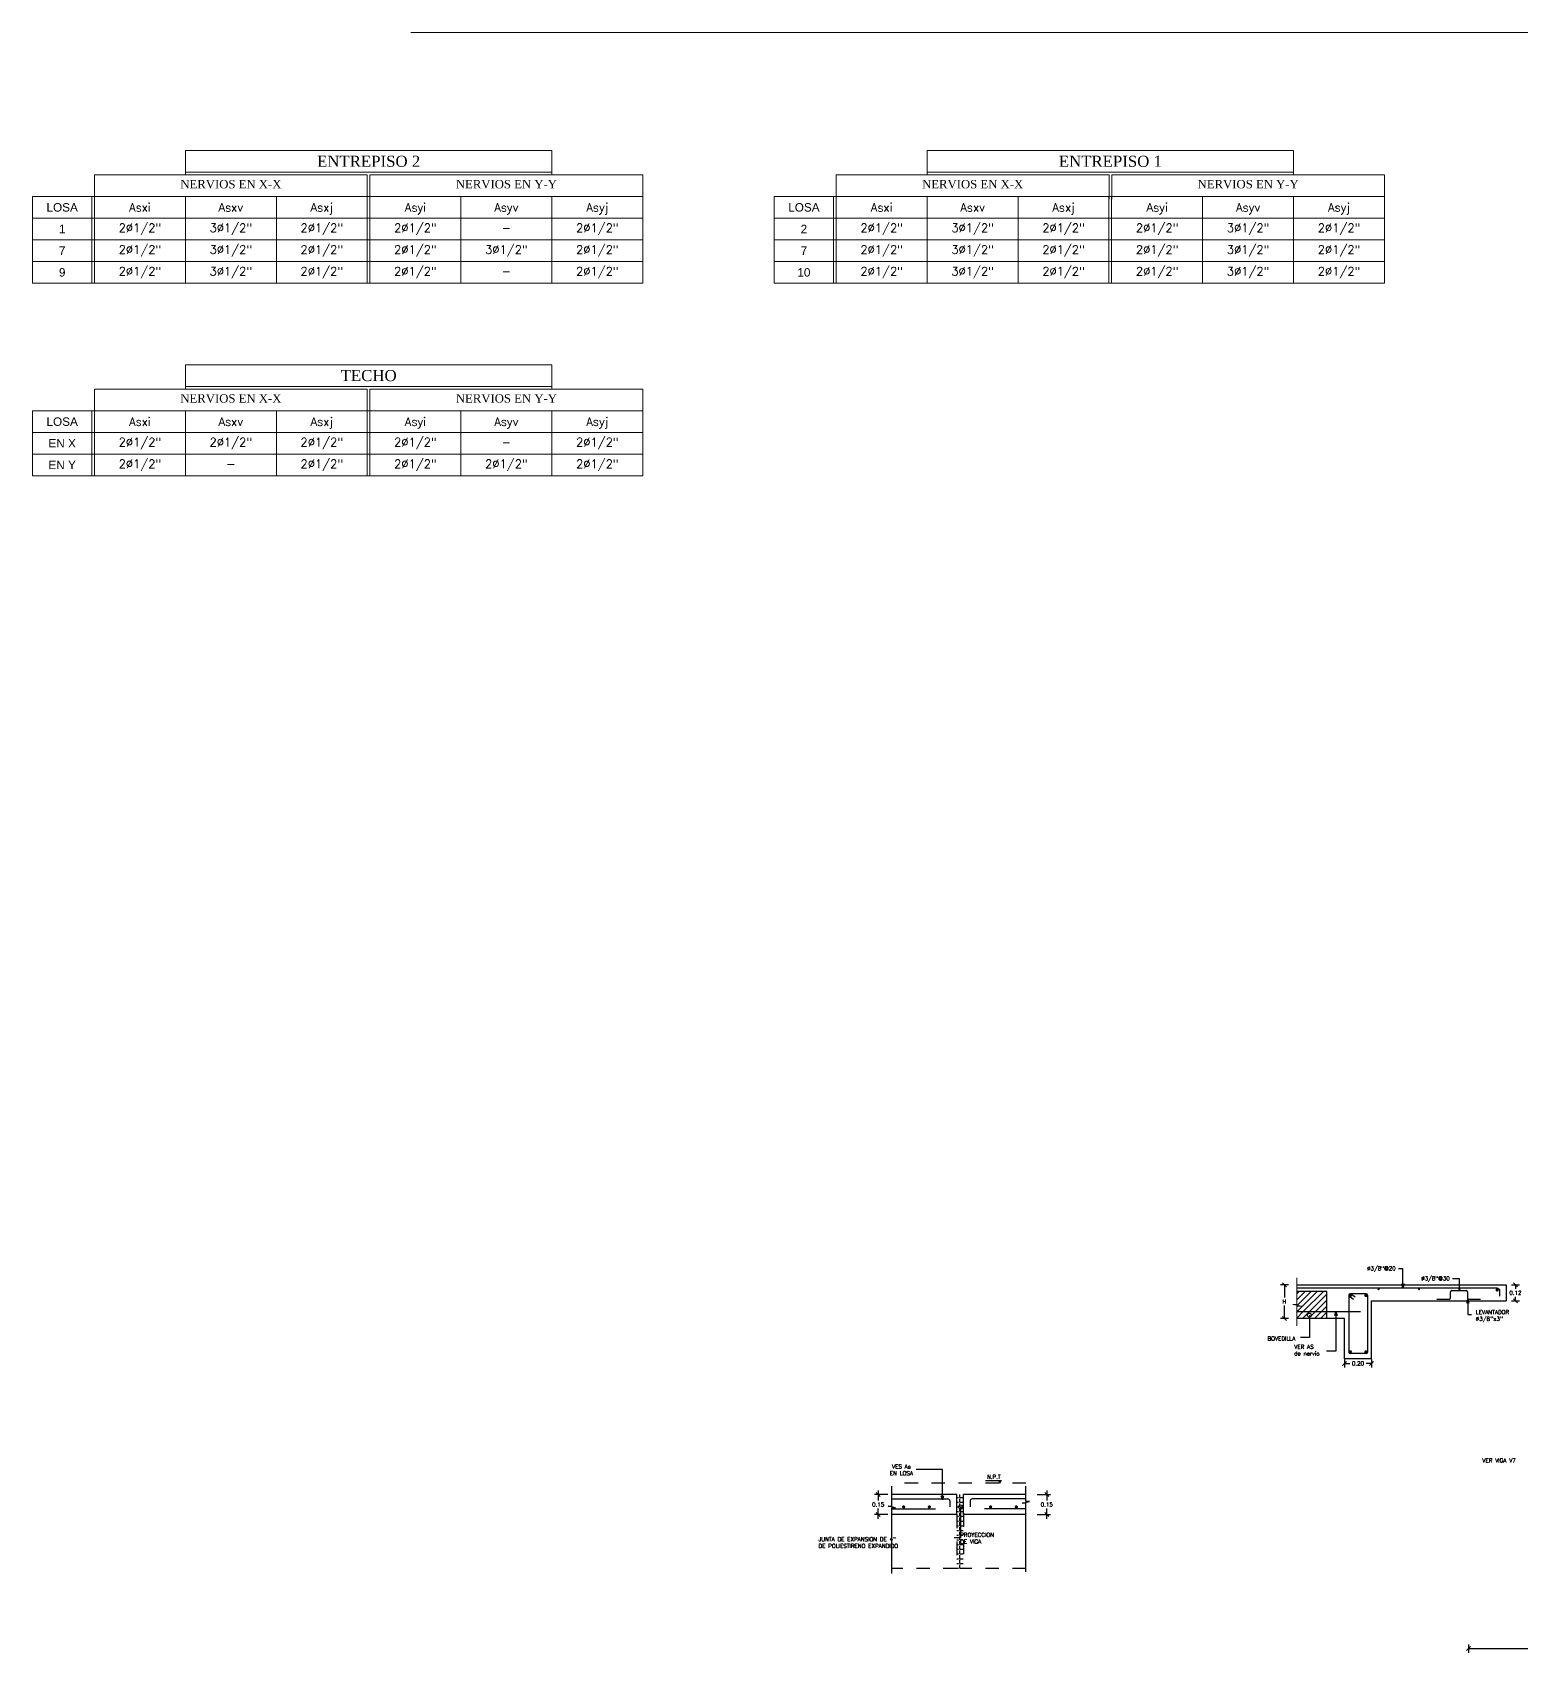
# Model space of a CAD drawing. Header units: metres. Extents: x -44 to 358, y -286 to 66.
# Drawn here: x 17.44 to 28.49, y 12.2 to 24.28 of the extents above; entities that cross this region are included whole.
import ezdxf
from ezdxf.enums import TextEntityAlignment as Align

# ---------------------------------------------------------------- set-up
doc = ezdxf.new("R2010")
doc.units = ezdxf.units.M
doc.header["$LTSCALE"] = 0.3
doc.header["$PDMODE"] = 3
for name, pattern in [('CONTINU', [0]), ('CONTINUA', [0]), ('HIDDEN', [9.525, 6.35, -3.175]), ('HIDDEN2', [4.7625, 3.175, -1.5875])]:
    doc.linetypes.add(name, pattern=pattern)
for name, color, linetype in [('ACERO', 5, 'Continuous'), ('BORDES', 7, 'Continuous'), ('BP', 3, 'Continuous'), ('DIMTEXTO', 4, 'Continuous'), ('GE-DIMTEXTO', 4, 'Continuous'), ('HATCH', 8, 'Continuous'), ('HATCH MUROS', 8, 'Continuous'), ('SECCION', 1, 'Continuous'), ('XREF1$0$MUROS', 1, 'Continuous')]:
    doc.layers.add(name, color=color, linetype=linetype)
doc.layers.add('DETALLES', color=7, linetype='Continuous', lineweight=20)
doc.layers.add('VIGAS', color=1, linetype='HIDDEN', lineweight=15)
doc.styles.add('Arial', font='arial.ttf')
doc.styles.add('RomanS', font='romans.shx')
doc.styles.add('SIMPLEX', font='simplex_.ttf', dxfattribs={"height": 0.2})
doc.styles.add('SMPLEX', font='simplex.shx')
doc.styles.add('TIMES', font='times.ttf')
doc.dimstyles.new('D-15', dxfattribs={"dimscale": 0.15, "dimtxt": 0.2, "dimasz": 0.2, "dimexe": 0.18, "dimexo": 0.2, "dimgap": 0.1, "dimtad": 0, "dimtih": 1, "dimtoh": 1, "dimzin": 0, "dimdsep": 46, "dimtxsty": 'SMPLEX', "dimblk": 'OBLIQUE', "dimcen": 0.09, "dimdle": 0.2, "dimclrd": 4, "dimclre": 4, "dimclrt": 4, "dimadec": 0, "dimazin": 0, "dimtfac": 1, "dimtofl": 0, "dimtmove": 0, "dimatfit": 3, "dimldrblk": 'OPEN30', "dimfxl": 1, "dimtolj": 1, "dimtzin": 0, "dimarcsym": 0})
doc.dimstyles.new('DIM-15', dxfattribs={"dimscale": 0.15, "dimtxt": 0.2, "dimasz": 0.2, "dimexe": 0.2, "dimexo": 0.1, "dimgap": 0.1, "dimtad": 0, "dimtih": 1, "dimtoh": 1, "dimzin": 0, "dimdsep": 46, "dimtxsty": 'RomanS', "dimblk1": 'OBLIQUE', "dimblk2": 'OBLIQUE', "dimsah": 1, "dimcen": 0.09, "dimclrd": 4, "dimclre": 4, "dimclrt": 4, "dimadec": 0, "dimazin": 0, "dimtfac": 1, "dimtofl": 0, "dimtmove": 1, "dimatfit": 3, "dimldrblk": 'OBLIQUE', "dimfxl": 0.2, "dimfxlon": 1, "dimtolj": 1, "dimtzin": 0, "dimarcsym": 0})

# ---------------------------------------------------------------- blocks, each defined once
blk = doc.blocks.new('A$C4D220A06')
at = {"layer": 'DETALLES', "color": 7}
blk.add_lwpolyline([(0.675, 0.161), (3.394, 0.161), (3.394, 0), (0.675, 0)], close=True, dxfattribs=at)
for points in [[(0.675, 0), (0.675, -0.02)], [(3.394, 0), (3.394, -0.02)]]:
    blk.add_lwpolyline(points, dxfattribs=at)
at = {"layer": 'DETALLES', "color": 4, "style": 'SIMPLEX'}
blk.add_attdef('X-X', text='', height=0.0625, dxfattribs=at).set_placement((2.034, 0.08), align=Align.MIDDLE_CENTER)
blk = doc.blocks.new('A$C28451B27')
at = {"layer": 'DETALLES'}
blk.add_line((0, 0.02), (0, 0), dxfattribs=at)
at = {"layer": 'DETALLES', "color": 7}
blk.add_line((2.024, 0.02), (2.024, 0), dxfattribs=at)
blk.add_lwpolyline([(0, 0.181), (2.024, 0.181), (2.024, 0.02), (0, 0.02)], close=True, dxfattribs=at)
at = {"layer": 'DETALLES', "color": 2, "style": 'SIMPLEX'}
blk.add_attdef('X-X', text='', height=0.0625, dxfattribs=at).set_placement((1.012, 0.08), align=Align.MIDDLE_CENTER)
blk = doc.blocks.new('A$C4A6222E8')
at = {"layer": 'DETALLES', "color": 7}
for points in [[(0, 0.161), (0.439, 0.161), (0.439, 0), (0, 0)], [(0.459, 0.161), (1.134, 0.161), (1.134, 0), (0.459, 0)], [(1.134, 0.161), (1.809, 0.161), (1.809, 0), (1.134, 0)], [(1.809, 0.161), (2.483, 0.161), (2.483, 0), (1.809, 0)], [(2.503, 0.161), (3.178, 0.161), (3.178, 0), (2.503, 0)], [(3.178, 0.161), (3.853, 0.161), (3.853, 0), (3.178, 0)], [(3.853, 0.161), (4.528, 0.161), (4.528, 0), (3.853, 0)]]:
    blk.add_lwpolyline(points, close=True, dxfattribs=at)
at = {"layer": 'DETALLES'}
blk.add_lwpolyline([(0, 0.161), (4.528, 0.161), (4.528, 0), (0, 0)], close=True, dxfattribs=at)
for tag, style, p in [('LOSA', 'Arial', (0.22, 0.08)), ('ASXI', 'SIMPLEX', (0.797, 0.08)), ('ASXV', 'SIMPLEX', (1.471, 0.08)), ('ASXJ', 'SIMPLEX', (2.146, 0.08)), ('ASYI', 'SIMPLEX', (2.841, 0.08)), ('ASYV', 'SIMPLEX', (3.516, 0.08)), ('ASYJ', 'SIMPLEX', (4.19, 0.08))]:
    blk.add_attdef(tag, text='', height=0.0625, dxfattribs=dict(at, style=style)).set_placement(p, align=Align.MIDDLE_CENTER)
blk = doc.blocks.new('_OBLIQUE')
at = {"color": 0, "linetype": 'ByBlock'}
blk.add_line((-0.5, -0.5), (0.5, 0.5), dxfattribs=at)
blk = doc.blocks.new('_Open30')
at = {"color": 0, "lineweight": -2}
for p, q in [((-1, 0.27), (0, 0)), ((0, 0), (-1, -0.27)), ((0, 0), (-1, 0))]:
    blk.add_line(p, q, dxfattribs=at)
blk = doc.blocks.new('*D386')
at = {"layer": 'DEFPOINTS', "color": 0, "linetype": 'Continuous', "transparency": 16777216}
for p in [(23.818, 13.437), (23.717, 13.287), (23.818, 13.287)]:
    blk.add_point(p, dxfattribs=at)
at = {"layer": 'DIMTEXTO', "color": 4, "linetype": 'Continuous', "lineweight": -2, "transparency": 16777216}
for p, q in [((23.788, 13.437), (23.69, 13.437)), ((23.717, 13.467), (23.717, 13.392)), ((23.717, 13.257), (23.717, 13.332)), ((23.788, 13.287), (23.69, 13.287))]:
    blk.add_line(p, q, dxfattribs=at)
at = {"layer": 'DIMTEXTO', "color": 4, "linetype": 'Continuous', "lineweight": -2, "transparency": 16777216, "xscale": 0.03, "yscale": 0.03, "zscale": 0.03}
for p, rotation in [((23.717, 13.437), 90), ((23.717, 13.287), 270)]:
    blk.add_blockref('_OBLIQUE', p, dxfattribs=dict(at, rotation=rotation))
at = {"layer": 'DIMTEXTO', "color": 4, "linetype": 'Continuous', "transparency": 16777216, "insert": (23.717, 13.362), "char_height": 0.03, "attachment_point": 5, "style": 'SMPLEX'}
blk.add_mtext('\\A1;0.15', dxfattribs=at)
blk = doc.blocks.new('*D387')
at = {"layer": 'DEFPOINTS', "color": 0, "linetype": 'Continuous', "transparency": 16777216}
for p in [(24.867, 13.437), (24.867, 13.287), (24.968, 13.287)]:
    blk.add_point(p, dxfattribs=at)
at = {"layer": 'DIMTEXTO', "color": 4, "linetype": 'Continuous', "lineweight": -2, "transparency": 16777216}
for p, q in [((24.897, 13.437), (24.995, 13.437)), ((24.968, 13.467), (24.968, 13.392)), ((24.968, 13.257), (24.968, 13.332)), ((24.897, 13.287), (24.995, 13.287))]:
    blk.add_line(p, q, dxfattribs=at)
at = {"layer": 'DIMTEXTO', "color": 4, "linetype": 'Continuous', "lineweight": -2, "transparency": 16777216, "xscale": 0.03, "yscale": 0.03, "zscale": 0.03}
for p, rotation in [((24.968, 13.437), 90), ((24.968, 13.287), 270)]:
    blk.add_blockref('_OBLIQUE', p, dxfattribs=dict(at, rotation=rotation))
at = {"layer": 'DIMTEXTO', "color": 4, "linetype": 'Continuous', "transparency": 16777216, "insert": (24.968, 13.362), "char_height": 0.03, "attachment_point": 5, "style": 'SMPLEX'}
blk.add_mtext('\\A1;0.15', dxfattribs=at)
blk = doc.blocks.new('*D419')
at = {"layer": 'DEFPOINTS', "color": 0, "transparency": 16777216}
for p in [(27.177, 14.494), (27.377, 14.494), (27.377, 14.408)]:
    blk.add_point(p, dxfattribs=at)
at = {"layer": 'DIMTEXTO', "color": 4, "lineweight": -2, "transparency": 16777216}
for p, q in [((27.177, 14.438), (27.177, 14.378)), ((27.177, 14.408), (27.217, 14.408)), ((27.377, 14.408), (27.338, 14.408)), ((27.377, 14.438), (27.377, 14.378))]:
    blk.add_line(p, q, dxfattribs=at)
at = {"layer": 'DIMTEXTO', "color": 4, "lineweight": -2, "transparency": 16777216, "xscale": 0.03, "yscale": 0.03, "zscale": 0.03, "rotation": 180}
blk.add_blockref('_OBLIQUE', (27.177, 14.408), dxfattribs=at)
at = {"layer": 'DIMTEXTO', "color": 4, "lineweight": -2, "transparency": 16777216, "xscale": 0.03, "yscale": 0.03, "zscale": 0.03}
blk.add_blockref('_OBLIQUE', (27.377, 14.408), dxfattribs=at)
at = {"layer": 'DIMTEXTO', "color": 4, "transparency": 16777216, "insert": (27.277, 14.408), "char_height": 0.03, "attachment_point": 5, "style": 'RomanS'}
blk.add_mtext('\\A1;0.20', dxfattribs=at)
blk = doc.blocks.new('*D420')
at = {"layer": 'DEFPOINTS', "color": 0, "linetype": 'Continuous', "transparency": 16777216}
for p in [(26.731, 14.992), (26.824, 14.992), (26.823, 14.742)]:
    blk.add_point(p, dxfattribs=at)
at = {"layer": 'DIMTEXTO', "color": 4, "linetype": 'Continuous', "lineweight": -2, "transparency": 16777216}
for p, q in [((26.761, 14.992), (26.701, 14.992)), ((26.731, 14.992), (26.731, 14.897)), ((26.761, 14.742), (26.701, 14.742)), ((26.731, 14.742), (26.731, 14.837))]:
    blk.add_line(p, q, dxfattribs=at)
at = {"layer": 'DIMTEXTO', "color": 4, "linetype": 'Continuous', "lineweight": -2, "transparency": 16777216, "xscale": 0.03, "yscale": 0.03, "zscale": 0.03}
for p, rotation in [((26.731, 14.992), 90), ((26.731, 14.742), 270)]:
    blk.add_blockref('_OBLIQUE', p, dxfattribs=dict(at, rotation=rotation))
at = {"layer": 'DIMTEXTO', "color": 4, "linetype": 'Continuous', "lineweight": 0, "transparency": 16777216, "insert": (26.731, 14.867), "char_height": 0.03, "attachment_point": 5, "style": 'RomanS'}
blk.add_mtext('\\A1;H', dxfattribs=at)
blk = doc.blocks.new('*U98')
at = {"layer": 'ACERO', "const_width": 0.008064}
blk.add_lwpolyline([(0.004032, 0, -1), (-0.004032, 0, -1)], format="xyb", close=True, dxfattribs=at)
blk = doc.blocks.new('*U99')
at = {"layer": 'HATCH MUROS', "color": 0, "linetype": 'ByBlock', "lineweight": -2}
for p in [(0, 0), (0.3, 0), (0.6, 0)]:
    blk.add_blockref('*U98', p, dxfattribs=at)
blk = doc.blocks.new('*D421')
at = {"layer": 'DEFPOINTS', "color": 0, "linetype": 'Continuous', "transparency": 16777216}
for p in [(28.377, 14.992), (28.445, 14.992), (28.377, 14.872)]:
    blk.add_point(p, dxfattribs=at)
at = {"layer": 'DIMTEXTO', "color": 4, "linetype": 'Continuous', "lineweight": -2, "transparency": 16777216}
for p, q in [((28.415, 14.992), (28.475, 14.992)), ((28.445, 14.992), (28.445, 14.962)), ((28.415, 14.872), (28.475, 14.872)), ((28.445, 14.872), (28.445, 14.902))]:
    blk.add_line(p, q, dxfattribs=at)
at = {"layer": 'DIMTEXTO', "color": 4, "linetype": 'Continuous', "lineweight": -2, "transparency": 16777216, "xscale": 0.03, "yscale": 0.03, "zscale": 0.03}
for p, rotation in [((28.445, 14.992), 90), ((28.445, 14.872), 270)]:
    blk.add_blockref('_OBLIQUE', p, dxfattribs=dict(at, rotation=rotation))
at = {"layer": 'DIMTEXTO', "color": 4, "linetype": 'Continuous', "lineweight": 0, "transparency": 16777216, "insert": (28.445, 14.932), "char_height": 0.03, "attachment_point": 5, "style": 'RomanS'}
blk.add_mtext('\\A1;0.12', dxfattribs=at)
blk = doc.blocks.new('*D621')
at = {"layer": 'DEFPOINTS', "color": 0, "linetype": 'Continuous', "transparency": 16777216}
for p in [(28.098, 12.346), (30.098, 12.339, 0.359), (28.098, 12.293)]:
    blk.add_point(p, dxfattribs=at)
at = {"layer": 'DIMTEXTO', "color": 4, "linetype": 'Continuous', "lineweight": -2, "transparency": 16777216}
for p, q in [((28.098, 12.323), (28.098, 12.263)), ((28.098, 12.293), (28.932, 12.293)), ((30.098, 12.293), (29.264, 12.293)), ((30.098, 12.275), (30.098, 12.263))]:
    blk.add_line(p, q, dxfattribs=at)
at = {"layer": 'DIMTEXTO', "color": 4, "linetype": 'Continuous', "lineweight": -2, "transparency": 16777216, "xscale": 0.03, "yscale": 0.03, "zscale": 0.03, "rotation": 180}
blk.add_blockref('_OBLIQUE', (28.098, 12.293), dxfattribs=at)
at = {"layer": 'DIMTEXTO', "color": 4, "linetype": 'Continuous', "lineweight": -2, "transparency": 16777216, "xscale": 0.03, "yscale": 0.03, "zscale": 0.03}
blk.add_blockref('_OBLIQUE', (30.098, 12.293), dxfattribs=at)
at = {"layer": 'DIMTEXTO', "color": 4, "linetype": 'Continuous', "lineweight": 0, "transparency": 16777216, "insert": (29.098, 12.293), "char_height": 0.03, "attachment_point": 5, "style": 'RomanS'}
blk.add_mtext('\\A1;(2.00 MAX\\P(VER PLANTA)', dxfattribs=at)

msp = doc.modelspace()

# ---------------------------------------------------------------- hatches: boundary and pattern name
at = {"layer": 'HATCH'}
msp.add_hatch(color=256, dxfattribs=at).paths.add_polyline_path([(24.6299827, 13.5394187), (24.6096238, 13.5394187), (24.6198032, 13.5193223)])
at = {"layer": 'HATCH MUROS'}
h = msp.add_hatch(dxfattribs=at)
h.set_pattern_fill('ANSI31', color=8, scale=0.01, style=0)
h.paths.add_polyline_path([(26.8241761, 14.9418365), (26.8241761, 14.8384996), (26.8577035, 14.8321667), (26.82264, 14.8321667), (26.82264, 14.7929942), (27.0465745, 14.7929942), (27.0465745, 14.8918365), (27.0465745, 14.9418365)])
h = msp.add_hatch(dxfattribs=at)
h.set_pattern_fill('ANSI31', color=8, scale=0.01, style=0)
h.paths.add_polyline_path([(27.0465745, 14.7929942), (26.82264, 14.7929942), (26.82264, 14.7418365), (27.0465745, 14.7418365)])
at = {"layer": 'HATCH MUROS', "lineweight": -3}
h = msp.add_hatch(dxfattribs=at)
h.set_pattern_fill('ANGLE', color=256, scale=0.005)
h.set_pattern_definition([(0, (-876.113012, -225.158566), (0, 0.034925), [0.0254, -0.009525]), (90, (-876.113012, -225.158566), (-0.034925, 2e-18), [0.0254, -0.009525])])
h.paths.add_polyline_path([(24.3005202, 13.4371647), (24.3505202, 13.4371647), (24.3505202, 12.8882236), (24.3005202, 12.8882236)])

# ---------------------------------------------------------------- linework, layer by layer
at = {"color": 8, "linetype": 'CONTINUA', "lineweight": 0, "ltscale": 5}
msp.add_line((29.75, 24.2796255), (20.25, 24.2796255), dxfattribs=at)
at = {"color": 4}
for p, q in [((24.5124096, 13.5394187), (24.6299827, 13.5394187)), ((24.6096238, 13.5394187), (24.6198032, 13.5193223)), ((24.6299827, 13.5394187), (24.6198032, 13.5193223))]:
    msp.add_line(p, q, dxfattribs=at)
at = {"layer": 'ACERO'}
for p, q in [((27.2081163, 14.9145636), (27.2081163, 14.491985)), ((27.2081163, 14.9095657), (27.2446092, 14.8851038)), ((27.337796, 14.9245636), (27.2181163, 14.9245636)), ((27.2237845, 14.9245636), (27.2558497, 14.9024498)), ((27.347796, 14.9145636), (27.347796, 14.491985)), ((27.337796, 14.481985), (27.2181163, 14.481985)), ((23.8177453, 13.4038706), (24.2339057, 13.4038706)), ((23.8177453, 13.3304589), (24.1426614, 13.3304589)), ((24.2489057, 13.3888706), (24.2489057, 13.3454589)), ((24.3993634, 13.3888706), (24.3993634, 13.3454589)), ((24.8129634, 13.4038706), (24.4143634, 13.4038706)), ((24.8129634, 13.3304589), (24.5056078, 13.3304589))]:
    msp.add_line(p, q, dxfattribs=at)
msp.add_lwpolyline([(26.8241761, 14.9679469), (28.307945, 14.9679469, -0.4142135624), (28.327945, 14.9479469), (28.327945, 14.9083513)], format="xyb", dxfattribs=at)
for points, const_width in [([(27.2261924, 14.9127929, -1), (27.2141924, 14.9127929, -1)], 0.012), ([(27.3420993, 14.9123493, -1), (27.3300993, 14.9123493, -1)], 0.012), ([(28.3158033, 14.9533418, -1), (28.3038033, 14.9533418, -1)], 0.012), ([(27.2260067, 14.4943261, -1), (27.2140067, 14.4943261, -1)], 0.012), ([(27.3424242, 14.494018, -1), (27.3304242, 14.494018, -1)], 0.012), ([(23.9003525, 13.3444213, 1), (23.9120525, 13.3444213, 1)], 0.0117), ([(24.0909895, 13.3444213, 1), (24.1026895, 13.3444213, 1)], 0.0117), ([(24.5572796, 13.3444213, -1), (24.5455796, 13.3444213, -1)], 0.0117), ([(24.7479167, 13.3444213, -1), (24.7362167, 13.3444213, -1)], 0.0117)]:
    msp.add_lwpolyline(points, format="xyb", close=True, dxfattribs=dict(at, const_width=const_width))
at = {"layer": 'ACERO', "color": 2, "linetype": 'HIDDEN'}
msp.add_lwpolyline([(27.8624277, 14.8862397), (27.9542234, 14.8862397, 0.4142135624), (27.9642234, 14.8962397), (27.9642234, 14.9392799, -0.4142135624), (27.9742234, 14.9492799), (28.0791889, 14.9492799, -0.4142135624), (28.0891889, 14.9392799), (28.0891889, 14.8962397, 0.4142135624), (28.0991889, 14.8862397), (28.1872816, 14.8862397)], format="xyb", dxfattribs=at)
at = {"layer": 'ACERO'}
msp.add_lwpolyline([(26.82264, 14.7929942), (27.2961009, 14.7929942)], dxfattribs=at)
for centre, radius, start, end in [((27.2181163, 14.9145636), 0.01, 90, 180), ((27.337796, 14.9145636), 0.01, 0, 90), ((27.2181163, 14.491985), 0.01, 180, 270), ((27.337796, 14.491985), 0.01, 270, 0), ((24.2339057, 13.3888706), 0.015, 0, 90), ((24.4143634, 13.3888706), 0.015, 90, 180)]:
    msp.add_arc(centre, radius, start, end, dxfattribs=at)
at = {"layer": 'BORDES', "color": 1}
for p, q in [((24.3005202, 13.4371647), (23.8177453, 13.4371647)), ((24.3005202, 13.2871647), (24.3005202, 13.4371647)), ((24.8129634, 13.4371647), (24.3505202, 13.4371647)), ((24.3505202, 13.2871647), (24.3505202, 13.4371647)), ((24.3005202, 13.2871647), (23.8177453, 13.2871647)), ((24.8129634, 13.2871647), (24.3505202, 13.2871647))]:
    msp.add_line(p, q, dxfattribs=at)
at = {"layer": 'BP'}
for points in [[(23.8177453, 12.8512752), (23.8177453, 13.3373095), (23.8452568, 13.3373095), (23.7919899, 13.3507925), (23.8177453, 13.3507925), (23.8177453, 13.4987116)], [(23.8177453, 12.8512752), (23.8177453, 13.3373095), (23.8452568, 13.3373095), (23.7919899, 13.3507925), (23.8177453, 13.3507925), (23.8177453, 13.4987116)], [(24.8129634, 12.86371), (24.8129634, 13.371476), (24.7854519, 13.371476), (24.8387188, 13.3849589), (24.8129634, 13.3849589), (24.8129634, 13.4987116)], [(24.8129634, 12.86371), (24.8129634, 13.371476), (24.7854519, 13.371476), (24.8387188, 13.3849589), (24.8129634, 13.3849589), (24.8129634, 13.4987116)]]:
    msp.add_lwpolyline(points, dxfattribs=at)
at = {"layer": 'DIMTEXTO'}
msp.add_lwpolyline([(28.0299345, 14.9679469), (28.0299345, 15.0367535), (27.9786345, 15.0367535)], dxfattribs=at)
at = {"layer": 'HATCH MUROS', "color": 8}
for p, q in [((27.0465745, 14.9418365), (26.8241761, 14.9418365)), ((27.0465745, 14.8918365), (27.0465745, 14.9418365)), ((27.0465745, 14.7418365), (27.0465745, 14.8918365))]:
    msp.add_line(p, q, dxfattribs=at)
at = {"layer": 'SECCION', "color": 1, "linetype": 'CONTINU', "ltscale": 0.025}
for p, q in [((26.8241761, 14.9918549), (28.377491, 14.9918549)), ((28.377491, 14.9918549), (28.377491, 14.8718549)), ((27.377491, 14.8718549), (28.377491, 14.8718549)), ((27.377491, 14.4418549), (27.377491, 14.8718549)), ((27.177491, 14.7418365), (26.82264, 14.7418365)), ((27.177491, 14.4418549), (27.177491, 14.7418365)), ((27.377491, 14.4418549), (27.177491, 14.4418549))]:
    msp.add_line(p, q, dxfattribs=at)
at = {"layer": 'VIGAS', "color": 3, "linetype": 'Continuous'}
msp.add_lwpolyline([(26.8241761, 15.0435375), (26.8241761, 14.8444474), (26.7926878, 14.8444474), (26.8577035, 14.8321667), (26.82264, 14.8321667), (26.82264, 14.6871548)], dxfattribs=at)
at = {"layer": 'XREF1$0$MUROS', "color": 8, "linetype": 'HIDDEN2', "ltscale": 0.001}
for p, q in [((24.8129634, 13.5193223), (23.8177453, 13.5193223)), ((24.3505202, 13.2971647), (24.3505202, 12.8971647)), ((24.3005202, 13.2871647), (24.3005202, 12.8871647)), ((24.3005202, 12.8871647), (23.8177453, 12.8871647)), ((24.8129634, 12.8871647), (24.3505202, 12.8871647))]:
    msp.add_line(p, q, dxfattribs=at)

# ---------------------------------------------------------------- block references
at = {"layer": 'DETALLES'}
ref = msp.add_blockref('A$C28451B27', (19.9467367, 23.0436493), dxfattribs=at)
ref.add_attrib('X-X', 'NERVIOS EN Y-Y', dxfattribs={"layer": 'GE-DIMTEXTO', "height": 0.0625, "rotation": 360, "style": 'TIMES'}).set_placement((20.9588541, 23.1241365), align=Align.CENTER)
ref = msp.add_blockref('A$C28451B27', (25.4500465, 23.0436493), dxfattribs=at)
ref.add_attrib('X-X', 'NERVIOS EN Y-Y', dxfattribs={"layer": 'GE-DIMTEXTO', "height": 0.0625, "rotation": 360, "style": 'TIMES'}).set_placement((26.4621639, 23.1241365), align=Align.CENTER)
ref = msp.add_blockref('A$C28451B27', (19.9467367, 21.4544264), dxfattribs=at)
ref.add_attrib('X-X', 'NERVIOS EN Y-Y', dxfattribs={"layer": 'GE-DIMTEXTO', "height": 0.0625, "rotation": 360, "style": 'TIMES'}).set_placement((20.9588541, 21.5349136), align=Align.CENTER)
at = {"layer": 'DIMTEXTO'}
ref = msp.add_blockref('A$C4D220A06', (17.9025008, 23.2446238), dxfattribs=at)
ref.add_attrib('X-X', 'ENTREPISO 2', dxfattribs={"layer": 'ACERO', "color": 0, "height": 0.0825, "rotation": 360, "style": 'TIMES'}).set_placement((19.9367364, 23.3251112), align=Align.MIDDLE_CENTER)
ref = msp.add_blockref('A$C4D220A06', (23.4058106, 23.2446238), dxfattribs=at)
ref.add_attrib('X-X', 'ENTREPISO 1', dxfattribs={"layer": 'ACERO', "color": 0, "height": 0.0825, "rotation": 360, "style": 'TIMES'}).set_placement((25.4400463, 23.3251112), align=Align.MIDDLE_CENTER)
ref = msp.add_blockref('A$C28451B27', (17.9025011, 23.0436493), dxfattribs=at)
ref.add_attrib('X-X', 'NERVIOS EN X-X', dxfattribs={"layer": 'GE-DIMTEXTO', "height": 0.0625, "rotation": 360, "style": 'TIMES'}).set_placement((18.9146185, 23.1241365), align=Align.CENTER)
ref = msp.add_blockref('A$C28451B27', (23.405811, 23.0436493), dxfattribs=at)
ref.add_attrib('X-X', 'NERVIOS EN X-X', dxfattribs={"layer": 'GE-DIMTEXTO', "height": 0.0625, "rotation": 360, "style": 'TIMES'}).set_placement((24.4179284, 23.1241365), align=Align.CENTER)
ref = msp.add_blockref('A$C4A6222E8', (17.4432576, 22.9026743), dxfattribs=at)
ref.add_attrib('LOSA', 'LOSA', dxfattribs={"layer": 'GE-DIMTEXTO', "height": 0.0625, "rotation": 360, "style": 'Arial'}).set_placement((17.6628791, 22.9831618), align=Align.MIDDLE_CENTER)
ref.add_attrib('ASXI', 'Asxi', dxfattribs={"layer": 'GE-DIMTEXTO', "height": 0.0625, "rotation": 360, "style": 'SIMPLEX'}).set_placement((18.2398734, 22.9831618), align=Align.MIDDLE_CENTER)
ref.add_attrib('ASXV', 'Asxv', dxfattribs={"layer": 'GE-DIMTEXTO', "height": 0.0625, "rotation": 360, "style": 'SIMPLEX'}).set_placement((18.9146185, 22.9831618), align=Align.MIDDLE_CENTER)
ref.add_attrib('ASXJ', 'Asxj', dxfattribs={"layer": 'GE-DIMTEXTO', "height": 0.0625, "rotation": 360, "style": 'SIMPLEX'}).set_placement((19.5893637, 22.9831618), align=Align.MIDDLE_CENTER)
ref.add_attrib('ASYI', 'Asyi', dxfattribs={"layer": 'GE-DIMTEXTO', "height": 0.0625, "rotation": 360, "style": 'SIMPLEX'}).set_placement((20.2841089, 22.9831618), align=Align.MIDDLE_CENTER)
ref.add_attrib('ASYV', 'Asyv', dxfattribs={"layer": 'GE-DIMTEXTO', "height": 0.0625, "rotation": 360, "style": 'SIMPLEX'}).set_placement((20.9588541, 22.9831618), align=Align.MIDDLE_CENTER)
ref.add_attrib('ASYJ', 'Asyj', dxfattribs={"layer": 'GE-DIMTEXTO', "height": 0.0625, "rotation": 360, "style": 'SIMPLEX'}).set_placement((21.6335992, 22.9831618), align=Align.MIDDLE_CENTER)
ref = msp.add_blockref('A$C4A6222E8', (22.9465675, 22.9026743), dxfattribs=at)
ref.add_attrib('LOSA', 'LOSA', dxfattribs={"layer": 'GE-DIMTEXTO', "height": 0.0625, "rotation": 360, "style": 'Arial'}).set_placement((23.166189, 22.9831618), align=Align.MIDDLE_CENTER)
ref.add_attrib('ASXI', 'Asxi', dxfattribs={"layer": 'GE-DIMTEXTO', "height": 0.0625, "rotation": 360, "style": 'SIMPLEX'}).set_placement((23.7431832, 22.9831618), align=Align.MIDDLE_CENTER)
ref.add_attrib('ASXV', 'Asxv', dxfattribs={"layer": 'GE-DIMTEXTO', "height": 0.0625, "rotation": 360, "style": 'SIMPLEX'}).set_placement((24.4179284, 22.9831618), align=Align.MIDDLE_CENTER)
ref.add_attrib('ASXJ', 'Asxj', dxfattribs={"layer": 'GE-DIMTEXTO', "height": 0.0625, "rotation": 360, "style": 'SIMPLEX'}).set_placement((25.0926736, 22.9831618), align=Align.MIDDLE_CENTER)
ref.add_attrib('ASYI', 'Asyi', dxfattribs={"layer": 'GE-DIMTEXTO', "height": 0.0625, "rotation": 360, "style": 'SIMPLEX'}).set_placement((25.7874188, 22.9831618), align=Align.MIDDLE_CENTER)
ref.add_attrib('ASYV', 'Asyv', dxfattribs={"layer": 'GE-DIMTEXTO', "height": 0.0625, "rotation": 360, "style": 'SIMPLEX'}).set_placement((26.4621639, 22.9831618), align=Align.MIDDLE_CENTER)
ref.add_attrib('ASYJ', 'Asyj', dxfattribs={"layer": 'GE-DIMTEXTO', "height": 0.0625, "rotation": 360, "style": 'SIMPLEX'}).set_placement((27.1369091, 22.9831618), align=Align.MIDDLE_CENTER)
ref = msp.add_blockref('A$C4A6222E8', (17.4432574, 22.9026745), dxfattribs=dict(at, xscale=-1, rotation=180))
ref.add_attrib('LOSA', '1', dxfattribs={"layer": 'GE-DIMTEXTO', "height": 0.0625, "rotation": 360, "style": 'Arial'}).set_placement((17.6628789, 22.8230396), align=Align.MIDDLE_CENTER)
ref.add_attrib('ASXI', '2%%C1/2"', dxfattribs={"layer": 'GE-DIMTEXTO', "height": 0.0625, "rotation": 360, "style": 'SIMPLEX'}).set_placement((18.2398732, 22.8311155), align=Align.MIDDLE_CENTER)
ref.add_attrib('ASXV', '3%%C1/2"', dxfattribs={"layer": 'GE-DIMTEXTO', "height": 0.0625, "rotation": 360, "style": 'SIMPLEX'}).set_placement((18.9146184, 22.8311155), align=Align.MIDDLE_CENTER)
ref.add_attrib('ASXJ', '2%%C1/2"', dxfattribs={"layer": 'GE-DIMTEXTO', "height": 0.0625, "rotation": 360, "style": 'SIMPLEX'}).set_placement((19.5893636, 22.8311155), align=Align.MIDDLE_CENTER)
ref.add_attrib('ASYI', '2%%C1/2"', dxfattribs={"layer": 'GE-DIMTEXTO', "height": 0.0625, "rotation": 360, "style": 'SIMPLEX'}).set_placement((20.2841087, 22.8311155), align=Align.MIDDLE_CENTER)
ref.add_attrib('ASYV', '-', dxfattribs={"layer": 'GE-DIMTEXTO', "height": 0.0625, "rotation": 360, "style": 'SIMPLEX'}).set_placement((20.9588539, 22.8311155), align=Align.MIDDLE_CENTER)
ref.add_attrib('ASYJ', '2%%C1/2"', dxfattribs={"layer": 'GE-DIMTEXTO', "height": 0.0625, "rotation": 360, "style": 'SIMPLEX'}).set_placement((21.6335991, 22.8311155), align=Align.MIDDLE_CENTER)
ref = msp.add_blockref('A$C4A6222E8', (22.9465676, 22.9026747), dxfattribs=dict(at, xscale=-1, rotation=180))
ref.add_attrib('LOSA', '2', dxfattribs={"layer": 'GE-DIMTEXTO', "height": 0.0625, "rotation": 360, "style": 'Arial'}).set_placement((23.1661891, 22.8230398), align=Align.MIDDLE_CENTER)
ref.add_attrib('ASXI', '2%%C1/2"', dxfattribs={"layer": 'GE-DIMTEXTO', "height": 0.0625, "rotation": 360, "style": 'SIMPLEX'}).set_placement((23.7431834, 22.8311157), align=Align.MIDDLE_CENTER)
ref.add_attrib('ASXV', '3%%C1/2"', dxfattribs={"layer": 'GE-DIMTEXTO', "height": 0.0625, "rotation": 360, "style": 'SIMPLEX'}).set_placement((24.4179286, 22.8311157), align=Align.MIDDLE_CENTER)
ref.add_attrib('ASXJ', '2%%C1/2"', dxfattribs={"layer": 'GE-DIMTEXTO', "height": 0.0625, "rotation": 360, "style": 'SIMPLEX'}).set_placement((25.0926737, 22.8311157), align=Align.MIDDLE_CENTER)
ref.add_attrib('ASYI', '2%%C1/2"', dxfattribs={"layer": 'GE-DIMTEXTO', "height": 0.0625, "rotation": 360, "style": 'SIMPLEX'}).set_placement((25.7874189, 22.8311157), align=Align.MIDDLE_CENTER)
ref.add_attrib('ASYV', '3%%C1/2"', dxfattribs={"layer": 'GE-DIMTEXTO', "height": 0.0625, "rotation": 360, "style": 'SIMPLEX'}).set_placement((26.4621641, 22.8311157), align=Align.MIDDLE_CENTER)
ref.add_attrib('ASYJ', '2%%C1/2"', dxfattribs={"layer": 'GE-DIMTEXTO', "height": 0.0625, "rotation": 360, "style": 'SIMPLEX'}).set_placement((27.1369093, 22.8311157), align=Align.MIDDLE_CENTER)
ref = msp.add_blockref('A$C4A6222E8', (17.4432574, 22.7416996), dxfattribs=dict(at, xscale=-1, rotation=180))
ref.add_attrib('LOSA', '7', dxfattribs={"layer": 'GE-DIMTEXTO', "height": 0.0625, "rotation": 360, "style": 'Arial'}).set_placement((17.6628789, 22.6620647), align=Align.MIDDLE_CENTER)
ref.add_attrib('ASXI', '2%%C1/2"', dxfattribs={"layer": 'GE-DIMTEXTO', "height": 0.0625, "rotation": 360, "style": 'SIMPLEX'}).set_placement((18.2398732, 22.6701406), align=Align.MIDDLE_CENTER)
ref.add_attrib('ASXV', '3%%C1/2"', dxfattribs={"layer": 'GE-DIMTEXTO', "height": 0.0625, "rotation": 360, "style": 'SIMPLEX'}).set_placement((18.9146184, 22.6701406), align=Align.MIDDLE_CENTER)
ref.add_attrib('ASXJ', '2%%C1/2"', dxfattribs={"layer": 'GE-DIMTEXTO', "height": 0.0625, "rotation": 360, "style": 'SIMPLEX'}).set_placement((19.5893636, 22.6701406), align=Align.MIDDLE_CENTER)
ref.add_attrib('ASYI', '2%%C1/2"', dxfattribs={"layer": 'GE-DIMTEXTO', "height": 0.0625, "rotation": 360, "style": 'SIMPLEX'}).set_placement((20.2841087, 22.6701406), align=Align.MIDDLE_CENTER)
ref.add_attrib('ASYV', '3%%C1/2"', dxfattribs={"layer": 'GE-DIMTEXTO', "height": 0.0625, "rotation": 360, "style": 'SIMPLEX'}).set_placement((20.9588539, 22.6701406), align=Align.MIDDLE_CENTER)
ref.add_attrib('ASYJ', '2%%C1/2"', dxfattribs={"layer": 'GE-DIMTEXTO', "height": 0.0625, "rotation": 360, "style": 'SIMPLEX'}).set_placement((21.6335991, 22.6701406), align=Align.MIDDLE_CENTER)
ref = msp.add_blockref('A$C4A6222E8', (22.9465676, 22.7416998), dxfattribs=dict(at, xscale=-1, rotation=180))
ref.add_attrib('LOSA', '7', dxfattribs={"layer": 'GE-DIMTEXTO', "height": 0.0625, "rotation": 360, "style": 'Arial'}).set_placement((23.1661891, 22.6620649), align=Align.MIDDLE_CENTER)
ref.add_attrib('ASXI', '2%%C1/2"', dxfattribs={"layer": 'GE-DIMTEXTO', "height": 0.0625, "rotation": 360, "style": 'SIMPLEX'}).set_placement((23.7431834, 22.6701408), align=Align.MIDDLE_CENTER)
ref.add_attrib('ASXV', '3%%C1/2"', dxfattribs={"layer": 'GE-DIMTEXTO', "height": 0.0625, "rotation": 360, "style": 'SIMPLEX'}).set_placement((24.4179286, 22.6701408), align=Align.MIDDLE_CENTER)
ref.add_attrib('ASXJ', '2%%C1/2"', dxfattribs={"layer": 'GE-DIMTEXTO', "height": 0.0625, "rotation": 360, "style": 'SIMPLEX'}).set_placement((25.0926737, 22.6701408), align=Align.MIDDLE_CENTER)
ref.add_attrib('ASYI', '2%%C1/2"', dxfattribs={"layer": 'GE-DIMTEXTO', "height": 0.0625, "rotation": 360, "style": 'SIMPLEX'}).set_placement((25.7874189, 22.6701408), align=Align.MIDDLE_CENTER)
ref.add_attrib('ASYV', '3%%C1/2"', dxfattribs={"layer": 'GE-DIMTEXTO', "height": 0.0625, "rotation": 360, "style": 'SIMPLEX'}).set_placement((26.4621641, 22.6701408), align=Align.MIDDLE_CENTER)
ref.add_attrib('ASYJ', '2%%C1/2"', dxfattribs={"layer": 'GE-DIMTEXTO', "height": 0.0625, "rotation": 360, "style": 'SIMPLEX'}).set_placement((27.1369093, 22.6701408), align=Align.MIDDLE_CENTER)
ref = msp.add_blockref('A$C4A6222E8', (17.4432574, 22.5807247), dxfattribs=dict(at, xscale=-1, rotation=180))
ref.add_attrib('LOSA', '9', dxfattribs={"layer": 'GE-DIMTEXTO', "height": 0.0625, "rotation": 360, "style": 'Arial'}).set_placement((17.6628789, 22.5010898), align=Align.MIDDLE_CENTER)
ref.add_attrib('ASXI', '2%%C1/2"', dxfattribs={"layer": 'GE-DIMTEXTO', "height": 0.0625, "rotation": 360, "style": 'SIMPLEX'}).set_placement((18.2398732, 22.5091657), align=Align.MIDDLE_CENTER)
ref.add_attrib('ASXV', '3%%C1/2"', dxfattribs={"layer": 'GE-DIMTEXTO', "height": 0.0625, "rotation": 360, "style": 'SIMPLEX'}).set_placement((18.9146184, 22.5091657), align=Align.MIDDLE_CENTER)
ref.add_attrib('ASXJ', '2%%C1/2"', dxfattribs={"layer": 'GE-DIMTEXTO', "height": 0.0625, "rotation": 360, "style": 'SIMPLEX'}).set_placement((19.5893636, 22.5091657), align=Align.MIDDLE_CENTER)
ref.add_attrib('ASYI', '2%%C1/2"', dxfattribs={"layer": 'GE-DIMTEXTO', "height": 0.0625, "rotation": 360, "style": 'SIMPLEX'}).set_placement((20.2841087, 22.5091657), align=Align.MIDDLE_CENTER)
ref.add_attrib('ASYV', '-', dxfattribs={"layer": 'GE-DIMTEXTO', "height": 0.0625, "rotation": 360, "style": 'SIMPLEX'}).set_placement((20.9588539, 22.5091657), align=Align.MIDDLE_CENTER)
ref.add_attrib('ASYJ', '2%%C1/2"', dxfattribs={"layer": 'GE-DIMTEXTO', "height": 0.0625, "rotation": 360, "style": 'SIMPLEX'}).set_placement((21.6335991, 22.5091657), align=Align.MIDDLE_CENTER)
ref = msp.add_blockref('A$C4A6222E8', (22.9465676, 22.5807251), dxfattribs=dict(at, xscale=-1, rotation=180))
ref.add_attrib('LOSA', '10', dxfattribs={"layer": 'GE-DIMTEXTO', "height": 0.0625, "rotation": 360, "style": 'Arial'}).set_placement((23.1661891, 22.5010903), align=Align.MIDDLE_CENTER)
ref.add_attrib('ASXI', '2%%C1/2"', dxfattribs={"layer": 'GE-DIMTEXTO', "height": 0.0625, "rotation": 360, "style": 'SIMPLEX'}).set_placement((23.7431834, 22.5091662), align=Align.MIDDLE_CENTER)
ref.add_attrib('ASXV', '3%%C1/2"', dxfattribs={"layer": 'GE-DIMTEXTO', "height": 0.0625, "rotation": 360, "style": 'SIMPLEX'}).set_placement((24.4179286, 22.5091662), align=Align.MIDDLE_CENTER)
ref.add_attrib('ASXJ', '2%%C1/2"', dxfattribs={"layer": 'GE-DIMTEXTO', "height": 0.0625, "rotation": 360, "style": 'SIMPLEX'}).set_placement((25.0926737, 22.5091662), align=Align.MIDDLE_CENTER)
ref.add_attrib('ASYI', '2%%C1/2"', dxfattribs={"layer": 'GE-DIMTEXTO', "height": 0.0625, "rotation": 360, "style": 'SIMPLEX'}).set_placement((25.7874189, 22.5091662), align=Align.MIDDLE_CENTER)
ref.add_attrib('ASYV', '3%%C1/2"', dxfattribs={"layer": 'GE-DIMTEXTO', "height": 0.0625, "rotation": 360, "style": 'SIMPLEX'}).set_placement((26.4621641, 22.5091662), align=Align.MIDDLE_CENTER)
ref.add_attrib('ASYJ', '2%%C1/2"', dxfattribs={"layer": 'GE-DIMTEXTO', "height": 0.0625, "rotation": 360, "style": 'SIMPLEX'}).set_placement((27.1369093, 22.5091662), align=Align.MIDDLE_CENTER)
ref = msp.add_blockref('A$C4D220A06', (17.9025008, 21.6554009), dxfattribs=at)
ref.add_attrib('X-X', 'TECHO', dxfattribs={"layer": 'ACERO', "color": 0, "height": 0.0825, "rotation": 360, "style": 'TIMES'}).set_placement((19.9367364, 21.7358883), align=Align.MIDDLE_CENTER)
ref = msp.add_blockref('A$C28451B27', (17.9025011, 21.4544264), dxfattribs=at)
ref.add_attrib('X-X', 'NERVIOS EN X-X', dxfattribs={"layer": 'GE-DIMTEXTO', "height": 0.0625, "rotation": 360, "style": 'TIMES'}).set_placement((18.9146185, 21.5349136), align=Align.CENTER)
ref = msp.add_blockref('A$C4A6222E8', (17.4432576, 21.3134514), dxfattribs=at)
ref.add_attrib('LOSA', 'LOSA', dxfattribs={"layer": 'GE-DIMTEXTO', "height": 0.0625, "rotation": 360, "style": 'Arial'}).set_placement((17.6628791, 21.3939389), align=Align.MIDDLE_CENTER)
ref.add_attrib('ASXI', 'Asxi', dxfattribs={"layer": 'GE-DIMTEXTO', "height": 0.0625, "rotation": 360, "style": 'SIMPLEX'}).set_placement((18.2398734, 21.3939389), align=Align.MIDDLE_CENTER)
ref.add_attrib('ASXV', 'Asxv', dxfattribs={"layer": 'GE-DIMTEXTO', "height": 0.0625, "rotation": 360, "style": 'SIMPLEX'}).set_placement((18.9146185, 21.3939389), align=Align.MIDDLE_CENTER)
ref.add_attrib('ASXJ', 'Asxj', dxfattribs={"layer": 'GE-DIMTEXTO', "height": 0.0625, "rotation": 360, "style": 'SIMPLEX'}).set_placement((19.5893637, 21.3939389), align=Align.MIDDLE_CENTER)
ref.add_attrib('ASYI', 'Asyi', dxfattribs={"layer": 'GE-DIMTEXTO', "height": 0.0625, "rotation": 360, "style": 'SIMPLEX'}).set_placement((20.2841089, 21.3939389), align=Align.MIDDLE_CENTER)
ref.add_attrib('ASYV', 'Asyv', dxfattribs={"layer": 'GE-DIMTEXTO', "height": 0.0625, "rotation": 360, "style": 'SIMPLEX'}).set_placement((20.9588541, 21.3939389), align=Align.MIDDLE_CENTER)
ref.add_attrib('ASYJ', 'Asyj', dxfattribs={"layer": 'GE-DIMTEXTO', "height": 0.0625, "rotation": 360, "style": 'SIMPLEX'}).set_placement((21.6335992, 21.3939389), align=Align.MIDDLE_CENTER)
ref = msp.add_blockref('A$C4A6222E8', (17.4432574, 21.3134516), dxfattribs=dict(at, xscale=-1, rotation=180))
ref.add_attrib('LOSA', 'EN X', dxfattribs={"layer": 'GE-DIMTEXTO', "height": 0.0625, "rotation": 360, "style": 'Arial'}).set_placement((17.6628789, 21.2338167), align=Align.MIDDLE_CENTER)
ref.add_attrib('ASXI', '2%%C1/2"', dxfattribs={"layer": 'GE-DIMTEXTO', "height": 0.0625, "rotation": 360, "style": 'SIMPLEX'}).set_placement((18.2398732, 21.2418926), align=Align.MIDDLE_CENTER)
ref.add_attrib('ASXV', '2%%C1/2"', dxfattribs={"layer": 'GE-DIMTEXTO', "height": 0.0625, "rotation": 360, "style": 'SIMPLEX'}).set_placement((18.9146184, 21.2418926), align=Align.MIDDLE_CENTER)
ref.add_attrib('ASXJ', '2%%C1/2"', dxfattribs={"layer": 'GE-DIMTEXTO', "height": 0.0625, "rotation": 360, "style": 'SIMPLEX'}).set_placement((19.5893636, 21.2418926), align=Align.MIDDLE_CENTER)
ref.add_attrib('ASYI', '2%%C1/2"', dxfattribs={"layer": 'GE-DIMTEXTO', "height": 0.0625, "rotation": 360, "style": 'SIMPLEX'}).set_placement((20.2841087, 21.2418926), align=Align.MIDDLE_CENTER)
ref.add_attrib('ASYV', '-', dxfattribs={"layer": 'GE-DIMTEXTO', "height": 0.0625, "rotation": 360, "style": 'SIMPLEX'}).set_placement((20.9588539, 21.2418926), align=Align.MIDDLE_CENTER)
ref.add_attrib('ASYJ', '2%%C1/2"', dxfattribs={"layer": 'GE-DIMTEXTO', "height": 0.0625, "rotation": 360, "style": 'SIMPLEX'}).set_placement((21.6335991, 21.2418926), align=Align.MIDDLE_CENTER)
ref = msp.add_blockref('A$C4A6222E8', (17.4432573, 21.1524769), dxfattribs=dict(at, xscale=-1, rotation=180))
ref.add_attrib('LOSA', 'EN Y', dxfattribs={"layer": 'GE-DIMTEXTO', "height": 0.0625, "rotation": 360, "style": 'Arial'}).set_placement((17.6628788, 21.072842), align=Align.MIDDLE_CENTER)
ref.add_attrib('ASXI', '2%%C1/2"', dxfattribs={"layer": 'GE-DIMTEXTO', "height": 0.0625, "rotation": 360, "style": 'SIMPLEX'}).set_placement((18.2398731, 21.080918), align=Align.MIDDLE_CENTER)
ref.add_attrib('ASXV', '-', dxfattribs={"layer": 'GE-DIMTEXTO', "height": 0.0625, "rotation": 360, "style": 'SIMPLEX'}).set_placement((18.9146182, 21.080918), align=Align.MIDDLE_CENTER)
ref.add_attrib('ASXJ', '2%%C1/2"', dxfattribs={"layer": 'GE-DIMTEXTO', "height": 0.0625, "rotation": 360, "style": 'SIMPLEX'}).set_placement((19.5893634, 21.080918), align=Align.MIDDLE_CENTER)
ref.add_attrib('ASYI', '2%%C1/2"', dxfattribs={"layer": 'GE-DIMTEXTO', "height": 0.0625, "rotation": 360, "style": 'SIMPLEX'}).set_placement((20.2841086, 21.080918), align=Align.MIDDLE_CENTER)
ref.add_attrib('ASYV', '2%%C1/2"', dxfattribs={"layer": 'GE-DIMTEXTO', "height": 0.0625, "rotation": 360, "style": 'SIMPLEX'}).set_placement((20.9588538, 21.080918), align=Align.MIDDLE_CENTER)
ref.add_attrib('ASYJ', '2%%C1/2"', dxfattribs={"layer": 'GE-DIMTEXTO', "height": 0.0625, "rotation": 360, "style": 'SIMPLEX'}).set_placement((21.6335989, 21.080918), align=Align.MIDDLE_CENTER)
at = {"layer": 'HATCH MUROS'}
msp.add_blockref('*U99', (27.4299345, 14.9593805), dxfattribs=at)

# ---------------------------------------------------------------- texts
at = {"color": 4, "char_height": 0.03, "attachment_point": 5, "style": 'SMPLEX'}
for s, insert in [('VES As \\PEN LOSA', (23.8897035, 13.6186201)), ('{\\fRomanS|b1|i0|c0|p2;N.P.T}', (24.5752381, 13.5672437)), ('\\pxql;JUNTA DE EXPANSION DE 4" \\PDE POLIESTIRENO EXPANDIDO', (23.5716227, 13.0794837)), ('\\pxql;PROYECCION\\PDE VIGA', (24.4514159, 13.1117627))]:
    msp.add_mtext(s, dxfattribs=dict(at, insert=insert))
at = {"layer": 'DIMTEXTO', "char_height": 0.03, "attachment_point": 4, "style": 'RomanS'}
for s, insert in [('%%C3/8"@20', (27.3445895, 15.1084718)), ('%%C3/8"@30', (27.7459649, 15.0343052)), ("LEVANTADOR \\P%%C3/8''x3''", (28.1512315, 14.759371)), ('BOVEDILLA', (26.6054743, 14.5929458)), ('VER AS\\Pde nervio', (26.8043406, 14.5069443)), ('VER VIGA V7', (28.1997792, 13.6891069))]:
    msp.add_mtext(s, dxfattribs=dict(at, insert=insert))

# ---------------------------------------------------------------- dimensions: what is measured, and where the dimension line sits
at = {"layer": 'DIMTEXTO', "linetype": 'Continuous', "lineweight": 0}
dim = msp.add_linear_dim(base=(26.7314085, 14.9918549), p1=(26.82264, 14.7418365), p2=(26.8241761, 14.9918549), angle=90, text='H', dimstyle='DIM-15', dxfattribs=at)
dim.commit()
dim.dimension.update_dxf_attribs({"geometry": '*D420', "text_midpoint": (26.7314085, 14.8668457)})
dim = msp.add_linear_dim(base=(28.4446202, 14.9918549), p1=(28.377491, 14.8718549), p2=(28.377491, 14.9918549), angle=90, dimstyle='DIM-15', dxfattribs=at)
dim.commit()
dim.dimension.update_dxf_attribs({"geometry": '*D421', "text_midpoint": (28.4446202, 14.9318549)})
at = {"layer": 'DIMTEXTO'}
dim = msp.add_linear_dim(base=(27.377491, 14.408263), p1=(27.177491, 14.4938241), p2=(27.377491, 14.4938241), angle=0, dimstyle='DIM-15', dxfattribs=at)
dim.commit()
dim.dimension.update_dxf_attribs({"geometry": '*D419', "text_midpoint": (27.277491, 14.408263)})
at = {"layer": 'DIMTEXTO', "linetype": 'Continuous'}
for base, p1, p2, picture, middle in [((23.7170929, 13.2871647), (23.8177453, 13.4371647), (23.8177453, 13.2871647), '*D386', (23.7170929, 13.3621647)), ((24.9678145, 13.2871647), (24.8671622, 13.4371647), (24.8671622, 13.2871647), '*D387', (24.9678145, 13.3621647))]:
    dim = msp.add_linear_dim(base=base, p1=p1, p2=p2, angle=90, dimstyle='D-15', dxfattribs=at)
    dim.commit()
    dim.dimension.update_dxf_attribs({"geometry": picture, "text_midpoint": middle})
at = {"layer": 'DIMTEXTO', "linetype": 'Continuous', "lineweight": 0}
dim = msp.add_linear_dim(base=(28.0977865, 12.2930261), p1=(30.0977865, 12.3390094, 0.359334), p2=(28.0977865, 12.3456785), text='(<> MAX\\P(VER PLANTA)', dimstyle='DIM-15', dxfattribs=at)
dim.commit()
dim.dimension.update_dxf_attribs({"geometry": '*D621', "text_midpoint": (29.0977865, 12.2930261)})

# ---------------------------------------------------------------- leaders
at = {"color": 1}
msp.add_leader([(24.1937145, 13.3971647), (24.1937145, 13.6210408), (23.9989768, 13.6210408)], dimstyle='D-15', dxfattribs=at)
at = {"layer": 'DIMTEXTO', "linetype": 'Continuous', "lineweight": 0}
msp.add_leader([(27.6105027, 14.9677346), (27.6105027, 15.1109201), (27.577259, 15.1109201)], dimstyle='D-15', dxfattribs=at)
at = {"layer": 'DIMTEXTO'}
for points in [[(28.0919249, 14.8862397), (28.0919249, 14.7715748), (28.1204374, 14.7715748)], [(27.1134073, 14.7929942), (27.1134073, 14.4995364), (27.0424745, 14.4995364)]]:
    msp.add_leader(points, dimstyle='D-15', override={"dimtmove": 1}, dxfattribs=at)
at = {"layer": 'DIMTEXTO', "linetype": 'Continuous', "lineweight": 0}
msp.add_leader([(26.9170282, 14.7668757), (26.9170282, 14.6020178), (26.8499521, 14.6020178)], dimstyle='DIM-15', override={"dimldrblk": 'DotBlank'}, dxfattribs=at)
at = {"layer": 'DIMTEXTO', "lineweight": -3}
msp.add_leader([(24.32896, 13.3443366), (24.32896, 13.1142358), (24.2803651, 13.1142358)], dimstyle='D-15', override={"dimgap": 0.1, "dimtad": 0, "dimldrblk": 'DotBlank'}, dxfattribs=at)

doc.saveas('drawing.dxf')
